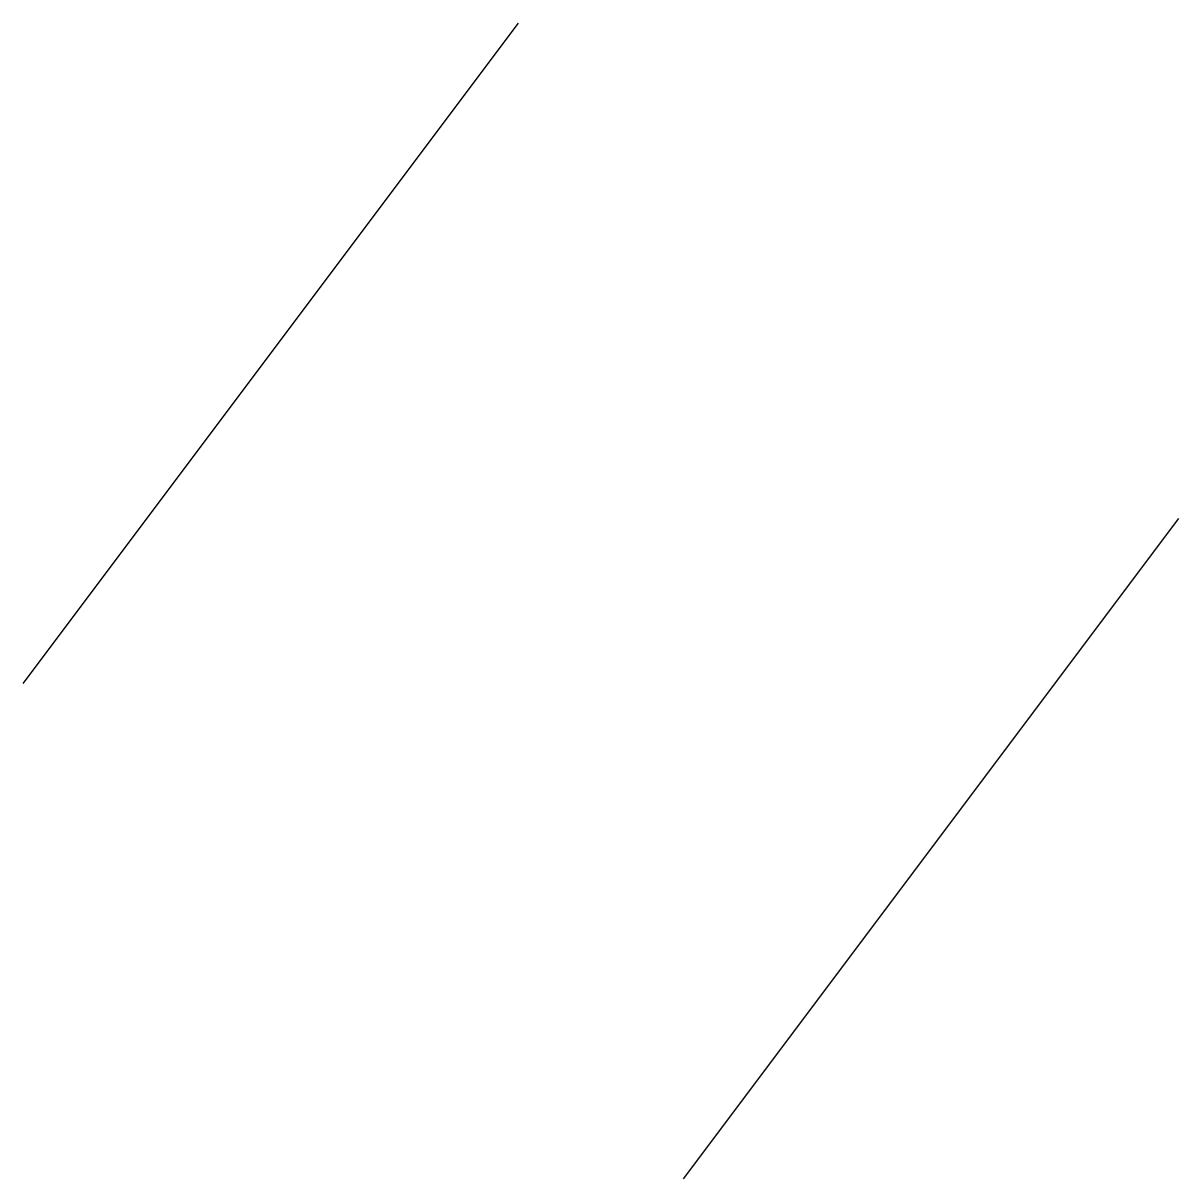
# Model space of a CAD drawing. Header units: millimetres. Extents: x -4 to 3, y 0 to 7.
import ezdxf

# ---------------------------------------------------------------- set-up
doc = ezdxf.new("R2010")
doc.units = ezdxf.units.MM
doc.layers.add('SURVEY', color=7, linetype='Continuous', true_color=0x123456)

msp = doc.modelspace()

# ---------------------------------------------------------------- linework, layer by layer
at = {"layer": 'SURVEY'}
for p, q in [((-4, 3), (-1, 7)), ((0, 0), (3, 4))]:
    msp.add_line(p, q, dxfattribs=at)

doc.saveas('drawing.dxf')
